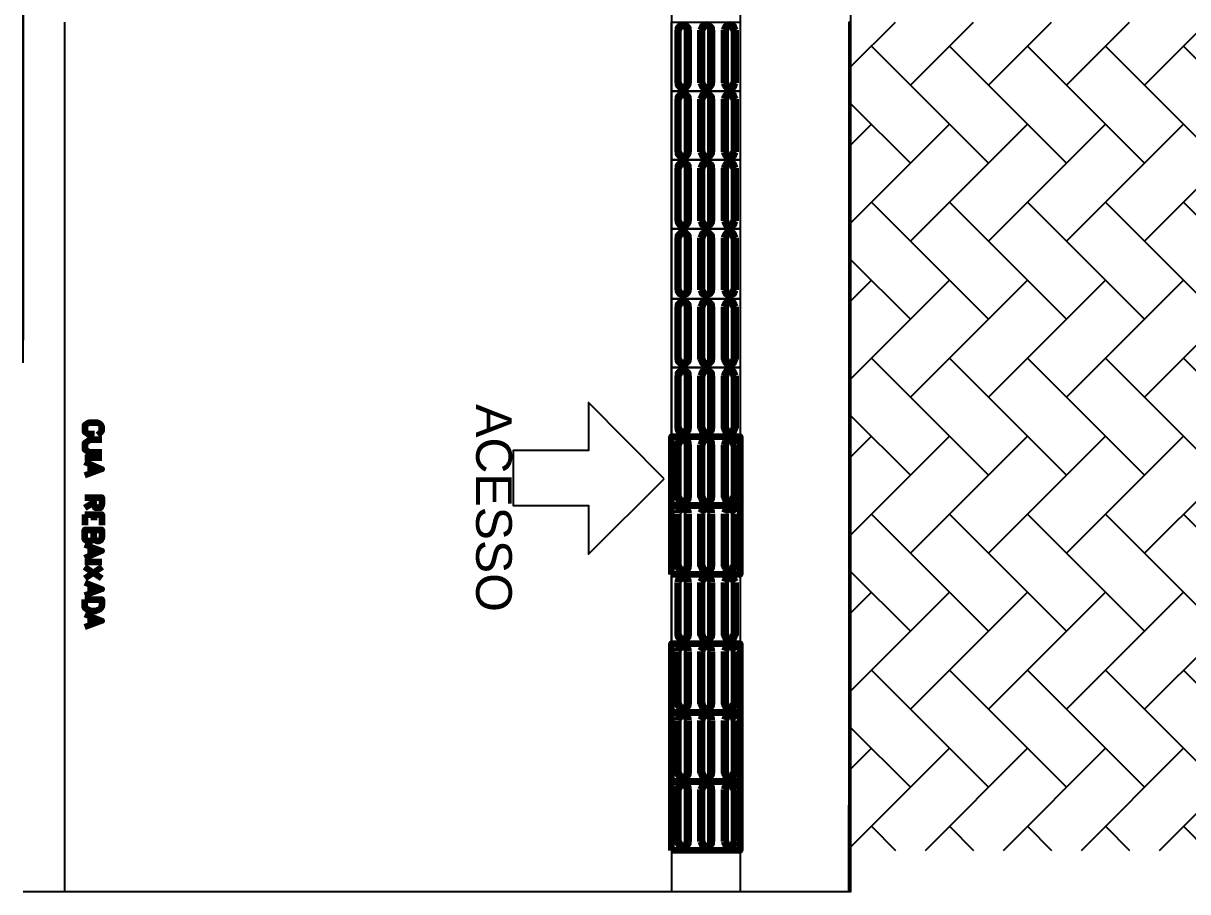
# Model space of a CAD drawing. Header units: millimetres. Extents: x 2273 to 2522, y 1034 to 1187.
# Drawn here: x 2454.769 to 2458.992, y 1034.304 to 1037.453 of the extents above; entities that cross this region are included whole.
import ezdxf

# ---------------------------------------------------------------- set-up
doc = ezdxf.new("R2010")
doc.units = ezdxf.units.MM
doc.layers.add('LAYER8', color=8, linetype='Continuous')
doc.layers.add('PAREDES', color=4, linetype='Continuous', lineweight=100)
doc.styles.get("Standard").update_dxf_attribs({"font": 'arial.ttf'})

# ---------------------------------------------------------------- blocks, each defined once
blk = doc.blocks.new('DEW')
at = {"layer": 'PAREDES', "color": 0, "linetype": 'Continuous'}
for points in [[(89.6564, 139.748), (89.6505, 139.7539), (89.6446, 139.7598), (89.6417, 139.7627), (89.627, 139.7627), (89.6211, 139.7598), (89.6152, 139.7539), (89.6123, 139.748), (89.6123, 139.7392), (89.6123, 139.7245), (89.6123, 139.7157), (89.6152, 139.7098), (89.6211, 139.701), (89.627, 139.701), (89.6417, 139.701), (89.6446, 139.701), (89.6505, 139.7098), (89.6564, 139.7157), (89.6564, 139.7245), (89.6417, 139.7245)], [(89.674, 139.7627), (89.674, 139.7186), (89.6799, 139.7098), (89.6858, 139.701), (89.6946, 139.701), (89.7005, 139.701), (89.7093, 139.701), (89.7152, 139.7098), (89.7181, 139.7186), (89.7181, 139.7627)], [(89.7387, 139.7627), (89.7387, 139.701)], [(89.7534, 139.701), (89.7799, 139.7627), (89.8034, 139.701)], [(89.8828, 139.701), (89.8828, 139.7627), (89.9064, 139.7627), (89.9152, 139.7598), (89.9211, 139.7569), (89.9211, 139.751), (89.9211, 139.7451), (89.9211, 139.7392), (89.9152, 139.7363), (89.9064, 139.7333), (89.8828, 139.7333)], [(89.9446, 139.701), (89.9446, 139.7627), (89.9828, 139.7627)], [(90.027, 139.7333), (90.0358, 139.7304), (90.0387, 139.7275), (90.0417, 139.7216), (90.0417, 139.7127), (90.0387, 139.7069), (90.0358, 139.701), (90.027, 139.701), (90.0005, 139.701), (90.0005, 139.7627), (90.027, 139.7627), (90.0358, 139.7598), (90.0387, 139.7569), (90.0417, 139.751), (90.0417, 139.7451), (90.0387, 139.7392), (90.0358, 139.7363), (90.027, 139.7333), (90.0005, 139.7333)], [(90.0534, 139.701), (90.077, 139.7627), (90.1034, 139.701)], [(90.1181, 139.7627), (90.1181, 139.701)], [(90.1358, 139.7627), (90.177, 139.701)], [(90.177, 139.7627), (90.1358, 139.701)], [(90.1917, 139.701), (90.2152, 139.7627), (90.2387, 139.701)], [(90.2534, 139.701), (90.2534, 139.7627), (90.274, 139.7627), (90.2828, 139.7598), (90.2887, 139.7539), (90.2917, 139.748), (90.2946, 139.7392), (90.2946, 139.7245), (90.2917, 139.7157), (90.2887, 139.7098), (90.2828, 139.701), (90.274, 139.701), (90.2534, 139.701)], [(90.3064, 139.701), (90.3299, 139.7627), (90.3534, 139.701)], [(89.7652, 139.7216), (89.7946, 139.7216)], [(89.9005, 139.7333), (89.9211, 139.701)], [(89.9446, 139.7333), (89.9652, 139.7333)], [(90.0623, 139.7216), (90.0917, 139.7216)], [(90.2005, 139.7216), (90.2299, 139.7216)], [(90.3152, 139.7216), (90.3446, 139.7216)], [(89.9446, 139.701), (89.9828, 139.701)]]:
    blk.add_lwpolyline(points, dxfattribs=at)
blk = doc.blocks.new('VBCX')
at = {"layer": 'PAREDES', "color": 160, "linetype": 'Continuous'}
for points in [[(88.1887, 142.0598), (88.1799, 142.0569), (88.174, 142.0539), (88.1711, 142.048), (88.1681, 142.0392), (88.1711, 142.0304), (88.174, 142.0245), (88.1799, 142.0216), (88.1887, 142.0186)], [(88.1887, 142.0539), (88.177, 142.051), (88.174, 142.0392), (88.177, 142.0275), (88.1887, 142.0245)], [(88.1887, 142.0598), (88.3799, 142.0598)], [(88.1887, 142.0539), (88.3799, 142.0539)], [(88.3799, 142.0186), (88.3887, 142.0216), (88.3946, 142.0245), (88.3975, 142.0304), (88.4005, 142.0392), (88.3975, 142.048), (88.3946, 142.0539), (88.3858, 142.0569), (88.3799, 142.0598)], [(88.3799, 142.0245), (88.3917, 142.0275), (88.3946, 142.0392), (88.3917, 142.051), (88.3799, 142.0539)], [(88.4387, 142.0598), (88.4299, 142.0569), (88.424, 142.0539), (88.4211, 142.048), (88.4181, 142.0392), (88.4211, 142.0304), (88.424, 142.0245), (88.4299, 142.0216), (88.4387, 142.0186)], [(88.4387, 142.0539), (88.427, 142.051), (88.424, 142.0392), (88.427, 142.0275), (88.4387, 142.0245)], [(88.4387, 142.0598), (88.6299, 142.0598)], [(88.4387, 142.0539), (88.6299, 142.0539)], [(88.6299, 142.0186), (88.6387, 142.0216), (88.6446, 142.0245), (88.6475, 142.0304), (88.6505, 142.0392), (88.6475, 142.048), (88.6446, 142.0539), (88.6358, 142.0569), (88.6299, 142.0598)], [(88.6299, 142.0245), (88.6417, 142.0275), (88.6446, 142.0392), (88.6417, 142.051), (88.6299, 142.0539)], [(88.6887, 142.0598), (88.6799, 142.0569), (88.674, 142.0539), (88.6711, 142.048), (88.6681, 142.0392), (88.6711, 142.0304), (88.674, 142.0245), (88.6799, 142.0216), (88.6887, 142.0186)], [(88.6887, 142.0539), (88.677, 142.051), (88.674, 142.0392), (88.677, 142.0275), (88.6887, 142.0245)], [(88.6887, 142.0598), (88.8799, 142.0598)], [(88.6887, 142.0539), (88.8799, 142.0539)], [(88.8799, 142.0186), (88.8858, 142.0216), (88.8946, 142.0245), (88.8975, 142.0304), (88.9005, 142.0392), (88.8975, 142.048), (88.8946, 142.0539), (88.8858, 142.0569), (88.8799, 142.0598)], [(88.8799, 142.0245), (88.8917, 142.0275), (88.8946, 142.0392), (88.8917, 142.051), (88.8799, 142.0539)], [(88.9417, 142.0598), (88.9328, 142.0569), (88.927, 142.0539), (88.9211, 142.048), (88.9211, 142.0392), (88.9211, 142.0304), (88.927, 142.0245), (88.9328, 142.0216), (88.9417, 142.0186)], [(88.9417, 142.0539), (88.9299, 142.051), (88.924, 142.0392), (88.9299, 142.0275), (88.9417, 142.0245)], [(88.9417, 142.0598), (89.1299, 142.0598)], [(88.9417, 142.0539), (89.1299, 142.0539)], [(89.1299, 142.0186), (89.1358, 142.0216), (89.1446, 142.0245), (89.1475, 142.0304), (89.1505, 142.0392), (89.1475, 142.048), (89.1446, 142.0539), (89.1358, 142.0569), (89.1299, 142.0598)], [(89.1299, 142.0245), (89.1417, 142.0275), (89.1446, 142.0392), (89.1417, 142.051), (89.1299, 142.0539)], [(89.1917, 142.0598), (89.1828, 142.0569), (89.177, 142.0539), (89.1711, 142.048), (89.1711, 142.0392), (89.1711, 142.0304), (89.177, 142.0245), (89.1828, 142.0216), (89.1917, 142.0186)], [(89.1917, 142.0539), (89.1799, 142.051), (89.174, 142.0392), (89.1799, 142.0275), (89.1917, 142.0245)], [(89.1917, 142.0598), (89.3828, 142.0598)], [(89.1917, 142.0539), (89.3828, 142.0539)], [(89.3799, 142.0186), (89.3887, 142.0216), (89.3946, 142.0245), (89.4005, 142.0304), (89.4005, 142.0392), (89.4005, 142.048), (89.3946, 142.0539), (89.3887, 142.0569), (89.3799, 142.0598)], [(89.3799, 142.0245), (89.3917, 142.0275), (89.3975, 142.0392), (89.3917, 142.051), (89.3799, 142.0539)], [(89.4417, 142.0598), (89.4328, 142.0569), (89.427, 142.0539), (89.4211, 142.048), (89.4211, 142.0392), (89.4211, 142.0304), (89.427, 142.0245), (89.4328, 142.0216), (89.4417, 142.0186)], [(89.4417, 142.0539), (89.4299, 142.051), (89.424, 142.0392), (89.4299, 142.0275), (89.4417, 142.0245)], [(89.4417, 142.0598), (89.6328, 142.0598)], [(89.4417, 142.0539), (89.6328, 142.0539)], [(89.6299, 142.0186), (89.6387, 142.0216), (89.6446, 142.0245), (89.6505, 142.0304), (89.6505, 142.0392), (89.6505, 142.048), (89.6446, 142.0539), (89.6387, 142.0569), (89.6299, 142.0598)], [(89.6299, 142.0245), (89.6417, 142.0275), (89.6475, 142.0392), (89.6417, 142.051), (89.6299, 142.0539)], [(89.9123, 141.8275), (89.6623, 141.8275), (89.6623, 142.0775), (89.9123, 142.0775), (89.9123, 141.8275)], [(89.6917, 142.0598), (89.6828, 142.0569), (89.677, 142.0539), (89.6711, 142.048), (89.6711, 142.0392), (89.6711, 142.0304), (89.677, 142.0245), (89.6828, 142.0216), (89.6917, 142.0186)], [(89.6917, 142.0539), (89.6799, 142.051), (89.674, 142.0392), (89.6799, 142.0275), (89.6917, 142.0245)], [(89.6917, 142.0598), (89.8828, 142.0598)], [(89.6917, 142.0539), (89.8828, 142.0539)], [(89.8799, 142.0186), (89.8887, 142.0216), (89.8946, 142.0245), (89.9005, 142.0304), (89.9005, 142.0392), (89.9005, 142.048), (89.8946, 142.0539), (89.8887, 142.0569), (89.8799, 142.0598)], [(89.8799, 142.0245), (89.8917, 142.0275), (89.8975, 142.0392), (89.8917, 142.051), (89.8799, 142.0539)], [(90.1623, 141.8275), (89.9123, 141.8275), (89.9123, 142.0775), (90.1623, 142.0775), (90.1623, 141.8275)], [(89.9387, 142.0598), (89.9328, 142.0569), (89.927, 142.0539), (89.9211, 142.048), (89.9211, 142.0392), (89.9211, 142.0304), (89.927, 142.0245), (89.9328, 142.0216), (89.9387, 142.0186)], [(89.9387, 142.0539), (89.9299, 142.051), (89.924, 142.0392), (89.9299, 142.0275), (89.9387, 142.0245)], [(89.9417, 142.0598), (90.1328, 142.0598)], [(89.9417, 142.0539), (90.1328, 142.0539)], [(90.1299, 142.0186), (90.1387, 142.0216), (90.1446, 142.0245), (90.1505, 142.0304), (90.1505, 142.0392), (90.1505, 142.048), (90.1446, 142.0539), (90.1387, 142.0569), (90.1299, 142.0598)], [(90.1299, 142.0245), (90.1417, 142.0275), (90.1475, 142.0392), (90.1417, 142.051), (90.1299, 142.0539)], [(90.1887, 142.0598), (90.1828, 142.0569), (90.177, 142.0539), (90.1711, 142.048), (90.1711, 142.0392), (90.1711, 142.0304), (90.177, 142.0245), (90.1828, 142.0216), (90.1887, 142.0186)], [(90.1887, 142.0539), (90.1799, 142.051), (90.174, 142.0392), (90.1799, 142.0275), (90.1887, 142.0245)], [(90.1917, 142.0598), (90.3828, 142.0598)], [(90.1917, 142.0539), (90.3828, 142.0539)], [(90.3799, 142.0186), (90.3887, 142.0216), (90.3946, 142.0245), (90.4005, 142.0304), (90.4005, 142.0392), (90.4005, 142.048), (90.3946, 142.0539), (90.3887, 142.0569), (90.3799, 142.0598)], [(90.3799, 142.0245), (90.3917, 142.0275), (90.3975, 142.0392), (90.3917, 142.051), (90.3799, 142.0539)], [(90.6623, 141.8275), (90.4123, 141.8275), (90.4123, 142.0775), (90.6623, 142.0775), (90.6623, 141.8275)], [(90.4387, 142.0598), (90.4328, 142.0569), (90.427, 142.0539), (90.4211, 142.048), (90.4211, 142.0392), (90.4211, 142.0304), (90.427, 142.0245), (90.4328, 142.0216), (90.4387, 142.0186)], [(90.4387, 142.0539), (90.4299, 142.051), (90.424, 142.0392), (90.4299, 142.0275), (90.4387, 142.0245)], [(90.4417, 142.0598), (90.6328, 142.0598)], [(90.4417, 142.0539), (90.6328, 142.0539)], [(90.6299, 142.0186), (90.6387, 142.0216), (90.6446, 142.0245), (90.6505, 142.0304), (90.6505, 142.0392), (90.6475, 142.048), (90.6446, 142.0539), (90.6387, 142.0569), (90.6299, 142.0598)], [(90.6299, 142.0245), (90.6417, 142.0275), (90.6475, 142.0392), (90.6417, 142.051), (90.6299, 142.0539)], [(90.9123, 141.8275), (90.6623, 141.8275), (90.6623, 142.0775), (90.9123, 142.0775), (90.9123, 141.8275)], [(90.6887, 142.0598), (90.6828, 142.0569), (90.677, 142.0539), (90.6711, 142.048), (90.6711, 142.0392), (90.6711, 142.0304), (90.677, 142.0245), (90.6828, 142.0216), (90.6887, 142.0186)], [(90.6887, 142.0539), (90.6799, 142.051), (90.674, 142.0392), (90.6799, 142.0275), (90.6887, 142.0245)], [(90.6917, 142.0598), (90.8828, 142.0598)], [(90.6917, 142.0539), (90.8828, 142.0539)], [(90.8799, 142.0186), (90.8887, 142.0216), (90.8946, 142.0245), (90.8975, 142.0304), (90.9005, 142.0392), (90.8975, 142.048), (90.8946, 142.0539), (90.8887, 142.0569), (90.8799, 142.0598)], [(90.8799, 142.0245), (90.8917, 142.0275), (90.8975, 142.0392), (90.8917, 142.051), (90.8799, 142.0539)], [(91.1623, 141.8275), (90.9123, 141.8275), (90.9123, 142.0775), (91.1623, 142.0775), (91.1623, 141.8275)], [(90.9417, 142.0598), (90.9328, 142.0569), (90.927, 142.0539), (90.924, 142.048), (90.9211, 142.0392), (90.924, 142.0304), (90.927, 142.0245), (90.9328, 142.0216), (90.9417, 142.0186)], [(90.9417, 142.0539), (90.9299, 142.051), (90.927, 142.0392), (90.9299, 142.0275), (90.9417, 142.0245)], [(90.9417, 142.0598), (91.1299, 142.0598)], [(90.9417, 142.0539), (91.1299, 142.0539)], [(91.1299, 142.0186), (91.1387, 142.0216), (91.1446, 142.0245), (91.1475, 142.0304), (91.1505, 142.0392), (91.1475, 142.048), (91.1446, 142.0539), (91.1387, 142.0569), (91.1299, 142.0598)], [(91.1299, 142.0245), (91.1417, 142.0275), (91.1475, 142.0392), (91.1417, 142.051), (91.1299, 142.0539)], [(88.3799, 142.0245), (88.1887, 142.0245)], [(88.3799, 142.0186), (88.1887, 142.0186)], [(88.6299, 142.0245), (88.4387, 142.0245)], [(88.6299, 142.0186), (88.4387, 142.0186)], [(88.8799, 142.0245), (88.6887, 142.0245)], [(88.8799, 142.0186), (88.6887, 142.0186)], [(89.1299, 142.0245), (88.9417, 142.0245)], [(89.1299, 142.0186), (88.9417, 142.0186)], [(89.3828, 142.0245), (89.1917, 142.0245)], [(89.3828, 142.0186), (89.1917, 142.0186)], [(89.6328, 142.0245), (89.4417, 142.0245)], [(89.6328, 142.0186), (89.4417, 142.0186)], [(89.8828, 142.0245), (89.6917, 142.0245)], [(89.8828, 142.0186), (89.6917, 142.0186)], [(90.1328, 142.0245), (89.9417, 142.0245)], [(90.1328, 142.0186), (89.9417, 142.0186)], [(90.3828, 142.0245), (90.1917, 142.0245)], [(90.3828, 142.0186), (90.1917, 142.0186)], [(90.6328, 142.0245), (90.4417, 142.0245)], [(90.6328, 142.0186), (90.4417, 142.0186)], [(90.8828, 142.0245), (90.6917, 142.0245)], [(90.8828, 142.0186), (90.6917, 142.0186)], [(91.1299, 142.0245), (90.9417, 142.0245)], [(91.1299, 142.0186), (90.9417, 142.0186)], [(88.1887, 141.9745), (88.1799, 141.9745), (88.174, 141.9686), (88.1711, 141.9627), (88.1681, 141.9539), (88.1711, 141.948), (88.174, 141.9392), (88.1799, 141.9363), (88.1887, 141.9333)], [(88.1887, 141.9716), (88.177, 141.9657), (88.174, 141.9539), (88.177, 141.9422), (88.1887, 141.9392)], [(88.1887, 141.9745), (88.3799, 141.9745)], [(88.1887, 141.9686), (88.3799, 141.9686)], [(88.3799, 141.9333), (88.3887, 141.9363), (88.3946, 141.9392), (88.3975, 141.948), (88.4005, 141.9539), (88.3975, 141.9627), (88.3946, 141.9686), (88.3858, 141.9745), (88.3799, 141.9745)], [(88.3799, 141.9392), (88.3917, 141.9422), (88.3946, 141.9539), (88.3917, 141.9657), (88.3799, 141.9716)], [(88.4387, 141.9745), (88.4299, 141.9745), (88.424, 141.9686), (88.4211, 141.9627), (88.4181, 141.9539), (88.4211, 141.948), (88.424, 141.9392), (88.4299, 141.9363), (88.4387, 141.9333)], [(88.4387, 141.9716), (88.427, 141.9657), (88.424, 141.9539), (88.427, 141.9422), (88.4387, 141.9392)], [(88.4387, 141.9745), (88.6299, 141.9745)], [(88.4387, 141.9686), (88.6299, 141.9686)], [(88.6299, 141.9333), (88.6387, 141.9363), (88.6446, 141.9392), (88.6475, 141.948), (88.6505, 141.9539), (88.6475, 141.9627), (88.6446, 141.9686), (88.6358, 141.9745), (88.6299, 141.9745)], [(88.6299, 141.9392), (88.6417, 141.9422), (88.6446, 141.9539), (88.6417, 141.9657), (88.6299, 141.9716)], [(88.6887, 141.9745), (88.6799, 141.9745), (88.674, 141.9686), (88.6711, 141.9627), (88.6681, 141.9539), (88.6711, 141.948), (88.674, 141.9392), (88.6799, 141.9363), (88.6887, 141.9333)], [(88.6887, 141.9716), (88.677, 141.9657), (88.674, 141.9539), (88.677, 141.9422), (88.6887, 141.9392)], [(88.6887, 141.9745), (88.8799, 141.9745)], [(88.6887, 141.9686), (88.8799, 141.9686)], [(88.8799, 141.9333), (88.8858, 141.9363), (88.8946, 141.9392), (88.8975, 141.948), (88.9005, 141.9539), (88.8975, 141.9627), (88.8946, 141.9686), (88.8858, 141.9745), (88.8799, 141.9745)], [(88.8799, 141.9392), (88.8917, 141.9422), (88.8946, 141.9539), (88.8917, 141.9657), (88.8799, 141.9716)], [(88.9417, 141.9745), (88.9328, 141.9745), (88.927, 141.9686), (88.9211, 141.9627), (88.9211, 141.9539), (88.9211, 141.948), (88.927, 141.9392), (88.9328, 141.9363), (88.9417, 141.9333)], [(88.9417, 141.9716), (88.9299, 141.9657), (88.924, 141.9539), (88.9299, 141.9422), (88.9417, 141.9392)], [(88.9417, 141.9745), (89.1299, 141.9745)], [(88.9417, 141.9686), (89.1299, 141.9686)], [(89.1299, 141.9333), (89.1358, 141.9363), (89.1446, 141.9392), (89.1475, 141.948), (89.1505, 141.9539), (89.1475, 141.9627), (89.1446, 141.9686), (89.1358, 141.9745), (89.1299, 141.9745)], [(89.1299, 141.9392), (89.1417, 141.9422), (89.1446, 141.9539), (89.1417, 141.9657), (89.1299, 141.9716)], [(89.1917, 141.9745), (89.1828, 141.9745), (89.177, 141.9686), (89.1711, 141.9627), (89.1711, 141.9539), (89.1711, 141.948), (89.177, 141.9392), (89.1828, 141.9363), (89.1917, 141.9333)], [(89.1917, 141.9716), (89.1799, 141.9657), (89.174, 141.9539), (89.1799, 141.9422), (89.1917, 141.9392)], [(89.1917, 141.9745), (89.3828, 141.9745)], [(89.1917, 141.9686), (89.3828, 141.9686)], [(89.3799, 141.9333), (89.3887, 141.9363), (89.3946, 141.9392), (89.4005, 141.948), (89.4005, 141.9539), (89.4005, 141.9627), (89.3946, 141.9686), (89.3887, 141.9745), (89.3799, 141.9745)], [(89.3799, 141.9392), (89.3917, 141.9422), (89.3975, 141.9539), (89.3917, 141.9657), (89.3799, 141.9716)], [(89.4417, 141.9745), (89.4328, 141.9745), (89.427, 141.9686), (89.4211, 141.9627), (89.4211, 141.9539), (89.4211, 141.948), (89.427, 141.9392), (89.4328, 141.9363), (89.4417, 141.9333)], [(89.4417, 141.9716), (89.4299, 141.9657), (89.424, 141.9539), (89.4299, 141.9422), (89.4417, 141.9392)], [(89.4417, 141.9745), (89.6328, 141.9745)], [(89.4417, 141.9686), (89.6328, 141.9686)], [(89.6299, 141.9333), (89.6387, 141.9363), (89.6446, 141.9392), (89.6505, 141.948), (89.6505, 141.9539), (89.6505, 141.9627), (89.6446, 141.9686), (89.6387, 141.9745), (89.6299, 141.9745)], [(89.6299, 141.9392), (89.6417, 141.9422), (89.6475, 141.9539), (89.6417, 141.9657), (89.6299, 141.9716)], [(89.6917, 141.9745), (89.6828, 141.9745), (89.677, 141.9686), (89.6711, 141.9627), (89.6711, 141.9539), (89.6711, 141.948), (89.677, 141.9392), (89.6828, 141.9363), (89.6917, 141.9333)], [(89.6917, 141.9716), (89.6799, 141.9657), (89.674, 141.9539), (89.6799, 141.9422), (89.6917, 141.9392)], [(89.6917, 141.9745), (89.8828, 141.9745)], [(89.6917, 141.9686), (89.8828, 141.9686)], [(89.8799, 141.9333), (89.8887, 141.9363), (89.8946, 141.9392), (89.9005, 141.948), (89.9005, 141.9539), (89.9005, 141.9627), (89.8946, 141.9686), (89.8887, 141.9745), (89.8799, 141.9745)], [(89.8799, 141.9392), (89.8917, 141.9422), (89.8975, 141.9539), (89.8917, 141.9657), (89.8799, 141.9716)], [(89.9387, 141.9745), (89.9328, 141.9745), (89.927, 141.9686), (89.9211, 141.9627), (89.9211, 141.9539), (89.9211, 141.948), (89.927, 141.9392), (89.9328, 141.9363), (89.9387, 141.9333)], [(89.9387, 141.9716), (89.9299, 141.9657), (89.924, 141.9539), (89.9299, 141.9422), (89.9387, 141.9392)], [(89.9417, 141.9745), (90.1328, 141.9745)], [(89.9417, 141.9686), (90.1328, 141.9686)], [(90.1299, 141.9333), (90.1387, 141.9363), (90.1446, 141.9392), (90.1505, 141.948), (90.1505, 141.9539), (90.1505, 141.9627), (90.1446, 141.9686), (90.1387, 141.9745), (90.1299, 141.9745)], [(90.1299, 141.9392), (90.1417, 141.9422), (90.1475, 141.9539), (90.1417, 141.9657), (90.1299, 141.9716)], [(90.1887, 141.9745), (90.1828, 141.9745), (90.177, 141.9686), (90.1711, 141.9627), (90.1711, 141.9539), (90.1711, 141.948), (90.177, 141.9392), (90.1828, 141.9363), (90.1887, 141.9333)], [(90.1887, 141.9716), (90.1799, 141.9657), (90.174, 141.9539), (90.1799, 141.9422), (90.1887, 141.9392)], [(90.1917, 141.9745), (90.3828, 141.9745)], [(90.1917, 141.9686), (90.3828, 141.9686)], [(90.3799, 141.9333), (90.3887, 141.9363), (90.3946, 141.9392), (90.4005, 141.948), (90.4005, 141.9539), (90.4005, 141.9627), (90.3946, 141.9686), (90.3887, 141.9745), (90.3799, 141.9745)], [(90.3799, 141.9392), (90.3917, 141.9422), (90.3975, 141.9539), (90.3917, 141.9657), (90.3799, 141.9716)], [(90.4387, 141.9745), (90.4328, 141.9745), (90.427, 141.9686), (90.4211, 141.9627), (90.4211, 141.9539), (90.4211, 141.948), (90.427, 141.9392), (90.4328, 141.9363), (90.4387, 141.9333)], [(90.4387, 141.9716), (90.4299, 141.9657), (90.424, 141.9539), (90.4299, 141.9422), (90.4387, 141.9392)], [(90.4417, 141.9745), (90.6328, 141.9745)], [(90.4417, 141.9686), (90.6328, 141.9686)], [(90.6299, 141.9333), (90.6387, 141.9363), (90.6446, 141.9392), (90.6505, 141.948), (90.6505, 141.9539), (90.6475, 141.9627), (90.6446, 141.9686), (90.6387, 141.9745), (90.6299, 141.9745)], [(90.6299, 141.9392), (90.6417, 141.9422), (90.6475, 141.9539), (90.6417, 141.9657), (90.6299, 141.9716)], [(90.6887, 141.9745), (90.6828, 141.9745), (90.677, 141.9686), (90.6711, 141.9627), (90.6711, 141.9539), (90.6711, 141.948), (90.677, 141.9392), (90.6828, 141.9363), (90.6887, 141.9333)], [(90.6887, 141.9716), (90.6799, 141.9657), (90.674, 141.9539), (90.6799, 141.9422), (90.6887, 141.9392)], [(90.6917, 141.9745), (90.8828, 141.9745)], [(90.6917, 141.9686), (90.8828, 141.9686)], [(90.8799, 141.9333), (90.8887, 141.9363), (90.8946, 141.9392), (90.8975, 141.948), (90.9005, 141.9539), (90.8975, 141.9627), (90.8946, 141.9686), (90.8887, 141.9745), (90.8799, 141.9745)], [(90.8799, 141.9392), (90.8917, 141.9422), (90.8975, 141.9539), (90.8917, 141.9657), (90.8799, 141.9716)], [(90.9417, 141.9745), (90.9328, 141.9745), (90.927, 141.9686), (90.924, 141.9627), (90.9211, 141.9539), (90.924, 141.948), (90.927, 141.9392), (90.9328, 141.9363), (90.9417, 141.9333)], [(90.9417, 141.9716), (90.9299, 141.9657), (90.927, 141.9539), (90.9299, 141.9422), (90.9417, 141.9392)], [(90.9417, 141.9745), (91.1299, 141.9745)], [(90.9417, 141.9686), (91.1299, 141.9686)], [(91.1299, 141.9333), (91.1387, 141.9363), (91.1446, 141.9392), (91.1475, 141.948), (91.1505, 141.9539), (91.1475, 141.9627), (91.1446, 141.9686), (91.1387, 141.9745), (91.1299, 141.9745)], [(91.1299, 141.9392), (91.1417, 141.9422), (91.1475, 141.9539), (91.1417, 141.9657), (91.1299, 141.9716)], [(88.3799, 141.9392), (88.1887, 141.9392)], [(88.3799, 141.9333), (88.1887, 141.9333)], [(88.6299, 141.9392), (88.4387, 141.9392)], [(88.6299, 141.9333), (88.4387, 141.9333)], [(88.8799, 141.9392), (88.6887, 141.9392)], [(88.8799, 141.9333), (88.6887, 141.9333)], [(89.1299, 141.9392), (88.9417, 141.9392)], [(89.1299, 141.9333), (88.9417, 141.9333)], [(89.3828, 141.9392), (89.1917, 141.9392)], [(89.3828, 141.9333), (89.1917, 141.9333)], [(89.6328, 141.9392), (89.4417, 141.9392)], [(89.6328, 141.9333), (89.4417, 141.9333)], [(89.8828, 141.9392), (89.6917, 141.9392)], [(89.8828, 141.9333), (89.6917, 141.9333)], [(90.1328, 141.9392), (89.9417, 141.9392)], [(90.1328, 141.9333), (89.9417, 141.9333)], [(90.3828, 141.9392), (90.1917, 141.9392)], [(90.3828, 141.9333), (90.1917, 141.9333)], [(90.6328, 141.9392), (90.4417, 141.9392)], [(90.6328, 141.9333), (90.4417, 141.9333)], [(90.8828, 141.9392), (90.6917, 141.9392)], [(90.8828, 141.9333), (90.6917, 141.9333)], [(91.1299, 141.9392), (90.9417, 141.9392)], [(91.1299, 141.9333), (90.9417, 141.9333)], [(88.1887, 141.8892), (88.1799, 141.8892), (88.174, 141.8833), (88.1711, 141.8775), (88.1681, 141.8686), (88.1711, 141.8627), (88.174, 141.8569), (88.1799, 141.851), (88.1887, 141.851)], [(88.1887, 141.8863), (88.177, 141.8804), (88.174, 141.8686), (88.177, 141.8598), (88.1887, 141.8539)], [(88.1887, 141.8892), (88.3799, 141.8892)], [(88.1887, 141.8833), (88.3799, 141.8833)], [(88.3799, 141.851), (88.3887, 141.851), (88.3946, 141.8569), (88.3975, 141.8627), (88.4005, 141.8686), (88.3975, 141.8775), (88.3946, 141.8833), (88.3858, 141.8892), (88.3799, 141.8892)], [(88.3799, 141.8539), (88.3917, 141.8598), (88.3946, 141.8686), (88.3917, 141.8804), (88.3799, 141.8863)], [(88.4387, 141.8892), (88.4299, 141.8892), (88.424, 141.8833), (88.4211, 141.8775), (88.4181, 141.8686), (88.4211, 141.8627), (88.424, 141.8569), (88.4299, 141.851), (88.4387, 141.851)], [(88.4387, 141.8863), (88.427, 141.8804), (88.424, 141.8686), (88.427, 141.8598), (88.4387, 141.8539)], [(88.4387, 141.8892), (88.6299, 141.8892)], [(88.4387, 141.8833), (88.6299, 141.8833)], [(88.6299, 141.851), (88.6387, 141.851), (88.6446, 141.8569), (88.6475, 141.8627), (88.6505, 141.8686), (88.6475, 141.8775), (88.6446, 141.8833), (88.6358, 141.8892), (88.6299, 141.8892)], [(88.6299, 141.8539), (88.6417, 141.8598), (88.6446, 141.8686), (88.6417, 141.8804), (88.6299, 141.8863)], [(88.6887, 141.8892), (88.6799, 141.8892), (88.674, 141.8833), (88.6711, 141.8775), (88.6681, 141.8686), (88.6711, 141.8627), (88.674, 141.8569), (88.6799, 141.851), (88.6887, 141.851)], [(88.6887, 141.8863), (88.677, 141.8804), (88.674, 141.8686), (88.677, 141.8598), (88.6887, 141.8539)], [(88.6887, 141.8892), (88.8799, 141.8892)], [(88.6887, 141.8833), (88.8799, 141.8833)], [(88.8799, 141.851), (88.8858, 141.851), (88.8946, 141.8569), (88.8975, 141.8627), (88.9005, 141.8686), (88.8975, 141.8775), (88.8946, 141.8833), (88.8858, 141.8892), (88.8799, 141.8892)], [(88.8799, 141.8539), (88.8917, 141.8598), (88.8946, 141.8686), (88.8917, 141.8804), (88.8799, 141.8863)], [(88.9417, 141.8892), (88.9328, 141.8892), (88.927, 141.8833), (88.9211, 141.8775), (88.9211, 141.8686), (88.9211, 141.8627), (88.927, 141.8569), (88.9328, 141.851), (88.9417, 141.851)], [(88.9417, 141.8863), (88.9299, 141.8804), (88.924, 141.8686), (88.9299, 141.8598), (88.9417, 141.8539)], [(88.9417, 141.8892), (89.1299, 141.8892)], [(88.9417, 141.8833), (89.1299, 141.8833)], [(89.1299, 141.851), (89.1358, 141.851), (89.1446, 141.8569), (89.1475, 141.8627), (89.1505, 141.8686), (89.1475, 141.8775), (89.1446, 141.8833), (89.1358, 141.8892), (89.1299, 141.8892)], [(89.1299, 141.8539), (89.1417, 141.8598), (89.1446, 141.8686), (89.1417, 141.8804), (89.1299, 141.8863)], [(89.1917, 141.8892), (89.1828, 141.8892), (89.177, 141.8833), (89.1711, 141.8775), (89.1711, 141.8686), (89.1711, 141.8627), (89.177, 141.8569), (89.1828, 141.851), (89.1917, 141.851)], [(89.1917, 141.8863), (89.1799, 141.8804), (89.174, 141.8686), (89.1799, 141.8598), (89.1917, 141.8539)], [(89.1917, 141.8892), (89.3828, 141.8892)], [(89.1917, 141.8833), (89.3828, 141.8833)], [(89.3799, 141.851), (89.3887, 141.851), (89.3946, 141.8569), (89.4005, 141.8627), (89.4005, 141.8686), (89.4005, 141.8775), (89.3946, 141.8833), (89.3887, 141.8892), (89.3799, 141.8892)], [(89.3799, 141.8539), (89.3917, 141.8598), (89.3975, 141.8686), (89.3917, 141.8804), (89.3799, 141.8863)], [(89.4417, 141.8892), (89.4328, 141.8892), (89.427, 141.8833), (89.4211, 141.8775), (89.4211, 141.8686), (89.4211, 141.8627), (89.427, 141.8569), (89.4328, 141.851), (89.4417, 141.851)], [(89.4417, 141.8863), (89.4299, 141.8804), (89.424, 141.8686), (89.4299, 141.8598), (89.4417, 141.8539)], [(89.4417, 141.8892), (89.6328, 141.8892)], [(89.4417, 141.8833), (89.6328, 141.8833)], [(89.6299, 141.851), (89.6387, 141.851), (89.6446, 141.8569), (89.6505, 141.8627), (89.6505, 141.8686), (89.6505, 141.8775), (89.6446, 141.8833), (89.6387, 141.8892), (89.6299, 141.8892)], [(89.6299, 141.8539), (89.6417, 141.8598), (89.6475, 141.8686), (89.6417, 141.8804), (89.6299, 141.8863)], [(89.6917, 141.8892), (89.6828, 141.8892), (89.677, 141.8833), (89.6711, 141.8775), (89.6711, 141.8686), (89.6711, 141.8627), (89.677, 141.8569), (89.6828, 141.851), (89.6917, 141.851)], [(89.6917, 141.8863), (89.6799, 141.8804), (89.674, 141.8686), (89.6799, 141.8598), (89.6917, 141.8539)], [(89.6917, 141.8892), (89.8828, 141.8892)], [(89.6917, 141.8833), (89.8828, 141.8833)], [(89.8799, 141.851), (89.8887, 141.851), (89.8946, 141.8569), (89.9005, 141.8627), (89.9005, 141.8686), (89.9005, 141.8775), (89.8946, 141.8833), (89.8887, 141.8892), (89.8799, 141.8892)], [(89.8799, 141.8539), (89.8917, 141.8598), (89.8975, 141.8686), (89.8917, 141.8804), (89.8799, 141.8863)], [(89.9387, 141.8892), (89.9328, 141.8892), (89.927, 141.8833), (89.9211, 141.8775), (89.9211, 141.8686), (89.9211, 141.8627), (89.927, 141.8569), (89.9328, 141.851), (89.9387, 141.851)], [(89.9387, 141.8863), (89.9299, 141.8804), (89.924, 141.8686), (89.9299, 141.8598), (89.9387, 141.8539)], [(89.9417, 141.8892), (90.1328, 141.8892)], [(89.9417, 141.8833), (90.1328, 141.8833)], [(90.1299, 141.851), (90.1387, 141.851), (90.1446, 141.8569), (90.1505, 141.8627), (90.1505, 141.8686), (90.1505, 141.8775), (90.1446, 141.8833), (90.1387, 141.8892), (90.1299, 141.8892)], [(90.1299, 141.8539), (90.1417, 141.8598), (90.1475, 141.8686), (90.1417, 141.8804), (90.1299, 141.8863)], [(90.1887, 141.8892), (90.1828, 141.8892), (90.177, 141.8833), (90.1711, 141.8775), (90.1711, 141.8686), (90.1711, 141.8627), (90.177, 141.8569), (90.1828, 141.851), (90.1887, 141.851)], [(90.1887, 141.8863), (90.1799, 141.8804), (90.174, 141.8686), (90.1799, 141.8598), (90.1887, 141.8539)], [(90.1917, 141.8892), (90.3828, 141.8892)], [(90.1917, 141.8833), (90.3828, 141.8833)], [(90.3799, 141.851), (90.3887, 141.851), (90.3946, 141.8569), (90.4005, 141.8627), (90.4005, 141.8686), (90.4005, 141.8775), (90.3946, 141.8833), (90.3887, 141.8892), (90.3799, 141.8892)], [(90.3799, 141.8539), (90.3917, 141.8598), (90.3975, 141.8686), (90.3917, 141.8804), (90.3799, 141.8863)], [(90.4387, 141.8892), (90.4328, 141.8892), (90.427, 141.8833), (90.4211, 141.8775), (90.4211, 141.8686), (90.4211, 141.8627), (90.427, 141.8569), (90.4328, 141.851), (90.4387, 141.851)], [(90.4387, 141.8863), (90.4299, 141.8804), (90.424, 141.8686), (90.4299, 141.8598), (90.4387, 141.8539)], [(90.4417, 141.8892), (90.6328, 141.8892)], [(90.4417, 141.8833), (90.6328, 141.8833)], [(90.6299, 141.851), (90.6387, 141.851), (90.6446, 141.8569), (90.6505, 141.8627), (90.6505, 141.8686), (90.6475, 141.8775), (90.6446, 141.8833), (90.6387, 141.8892), (90.6299, 141.8892)], [(90.6299, 141.8539), (90.6417, 141.8598), (90.6475, 141.8686), (90.6417, 141.8804), (90.6299, 141.8863)], [(90.6887, 141.8892), (90.6828, 141.8892), (90.677, 141.8833), (90.6711, 141.8775), (90.6711, 141.8686), (90.6711, 141.8627), (90.677, 141.8569), (90.6828, 141.851), (90.6887, 141.851)], [(90.6887, 141.8863), (90.6799, 141.8804), (90.674, 141.8686), (90.6799, 141.8598), (90.6887, 141.8539)], [(90.6917, 141.8892), (90.8828, 141.8892)], [(90.6917, 141.8833), (90.8828, 141.8833)], [(90.8799, 141.851), (90.8887, 141.851), (90.8946, 141.8569), (90.8975, 141.8627), (90.9005, 141.8686), (90.8975, 141.8775), (90.8946, 141.8833), (90.8887, 141.8892), (90.8799, 141.8892)], [(90.8799, 141.8539), (90.8917, 141.8598), (90.8975, 141.8686), (90.8917, 141.8804), (90.8799, 141.8863)], [(90.9417, 141.8892), (90.9328, 141.8892), (90.927, 141.8833), (90.924, 141.8775), (90.9211, 141.8686), (90.924, 141.8627), (90.927, 141.8569), (90.9328, 141.851), (90.9417, 141.851)], [(90.9417, 141.8863), (90.9299, 141.8804), (90.927, 141.8686), (90.9299, 141.8598), (90.9417, 141.8539)], [(90.9417, 141.8892), (91.1299, 141.8892)], [(90.9417, 141.8833), (91.1299, 141.8833)], [(91.1299, 141.851), (91.1387, 141.851), (91.1446, 141.8569), (91.1475, 141.8627), (91.1505, 141.8686), (91.1475, 141.8775), (91.1446, 141.8833), (91.1387, 141.8892), (91.1299, 141.8892)], [(91.1299, 141.8539), (91.1417, 141.8598), (91.1475, 141.8686), (91.1417, 141.8804), (91.1299, 141.8863)], [(88.3799, 141.8539), (88.1887, 141.8539)], [(88.3799, 141.851), (88.1887, 141.851)], [(88.6299, 141.8539), (88.4387, 141.8539)], [(88.6299, 141.851), (88.4387, 141.851)], [(88.8799, 141.8539), (88.6887, 141.8539)], [(88.8799, 141.851), (88.6887, 141.851)], [(89.1299, 141.8539), (88.9417, 141.8539)], [(89.1299, 141.851), (88.9417, 141.851)], [(89.3828, 141.8539), (89.1917, 141.8539)], [(89.3828, 141.851), (89.1917, 141.851)], [(89.6328, 141.8539), (89.4417, 141.8539)], [(89.6328, 141.851), (89.4417, 141.851)], [(89.8828, 141.8539), (89.6917, 141.8539)], [(89.8828, 141.851), (89.6917, 141.851)], [(90.1328, 141.8539), (89.9417, 141.8539)], [(90.1328, 141.851), (89.9417, 141.851)], [(90.3828, 141.8539), (90.1917, 141.8539)], [(90.3828, 141.851), (90.1917, 141.851)], [(90.6328, 141.8539), (90.4417, 141.8539)], [(90.6328, 141.851), (90.4417, 141.851)], [(90.8828, 141.8539), (90.6917, 141.8539)], [(90.8828, 141.851), (90.6917, 141.851)], [(91.1299, 141.8539), (90.9417, 141.8539)], [(91.1299, 141.851), (90.9417, 141.851)]]:
    blk.add_lwpolyline(points, dxfattribs=at)
blk = doc.blocks.new('KJIUY')
at = {"color": 0, "linetype": 'ByBlock'}
blk.add_blockref('VBCX', (0, 0), dxfattribs=at)

msp = doc.modelspace()

# ---------------------------------------------------------------- hatches: boundary and pattern name
at = {"layer": 'LAYER8', "linetype": 'Continuous'}
msp.add_hatch(color=252, dxfattribs=at).paths.add_polyline_path([(2457.7634, 1034.3043), (2457.7693, 1037.4572), (2457.7634, 1037.4572), (2457.7634, 1034.3043), (2457.7693, 1037.4572), (2457.7693, 1034.3043)])
h = msp.add_hatch(dxfattribs=at)
h.set_pattern_fill('AR-HBONE', color=252, scale=0.05, angle=-90, style=0)
h.set_pattern_definition([(315, (2315.29183, 1125.61656), (0.28284271, -5e-17), [0.6, -0.2]), (45, (2315.43325, 1125.47514), (0.28284271, -5e-17), [0.6, -0.2])])
h.paths.add_polyline_path([(2465.2722, 1034.4543), (2465.2722, 1034.4778), (2465.2722, 1037.4308), (2465.2722, 1037.4572), (2457.7693, 1037.4572), (2457.7693, 1034.4543)])
h.paths.add_polyline_path([(2461.5664, 1036.3633), (2461.5664, 1035.6347), (2461.7686, 1035.6347), (2461.7686, 1036.3633)], flags=24)
h.paths.add_polyline_path([(2461.7671, 1036.6014), (2461.7671, 1035.6728), (2461.9171, 1035.6728), (2461.9171, 1036.6014)], flags=24)

# ---------------------------------------------------------------- linework, layer by layer
msp.add_line((2454.7693, 1036.222), (2454.7693, 1064.222))
at = {"layer": 'LAYER8', "color": 0, "linetype": 'Continuous'}
for points in [[(2454.7693, 1066.222), (2454.7693, 1036.3043)], [(2457.1193, 1064.222), (2457.1193, 1034.3043)], [(2457.3693, 1064.222), (2457.3693, 1034.3043)], [(2457.7693, 1040.2778), (2457.7693, 1034.4543)], [(2454.9193, 1037.4572), (2454.9193, 1034.3043)], [(2457.0928, 1035.8014), (2456.8193, 1036.0778), (2456.8193, 1035.9043), (2456.5457, 1035.9043), (2456.5457, 1035.7043), (2456.8193, 1035.7043), (2456.8193, 1035.5278), (2457.0928, 1035.8014)], [(2457.7693, 1034.4543), (2457.7693, 1034.3043)], [(2457.7693, 1034.3043), (2454.7693, 1034.3043)]]:
    msp.add_lwpolyline(points, dxfattribs=at)
at = {"layer": 'LAYER8', "color": 160, "linetype": 'Continuous'}
for points in [[(2457.1193, 1037.2072), (2457.1193, 1037.4572), (2457.3693, 1037.4572), (2457.3693, 1037.2072), (2457.1193, 1037.2072)], [(2457.1193, 1036.9572), (2457.1193, 1037.2072), (2457.3693, 1037.2072), (2457.3693, 1036.9572), (2457.1193, 1036.9572)], [(2457.1193, 1036.7072), (2457.1193, 1036.9572), (2457.3693, 1036.9572), (2457.3693, 1036.7072), (2457.1193, 1036.7072)], [(2457.1193, 1036.4543), (2457.1193, 1036.7072), (2457.3693, 1036.7072), (2457.3693, 1036.4543), (2457.1193, 1036.4543)], [(2457.1193, 1036.2043), (2457.1193, 1036.4543), (2457.3693, 1036.4543), (2457.3693, 1036.2043), (2457.1193, 1036.2043)], [(2457.1193, 1035.9543), (2457.1193, 1036.2043), (2457.3693, 1036.2043), (2457.3693, 1035.9543), (2457.1193, 1035.9543)], [(2457.1193, 1035.2043), (2457.1193, 1035.4543), (2457.3693, 1035.4543), (2457.3693, 1035.2043), (2457.1193, 1035.2043)]]:
    msp.add_lwpolyline(points, dxfattribs=at)
at = {"layer": 'LAYER8', "color": 252, "linetype": 'Continuous'}
for points in [[(2457.7634, 1037.4572), (2457.7634, 1034.3043), (2457.7693, 1037.4572), (2457.7634, 1037.4572)], [(2457.7634, 1034.3043), (2457.7693, 1037.4572), (2457.7693, 1034.3043), (2457.7634, 1034.3043)]]:
    msp.add_lwpolyline(points, dxfattribs=at)

# ---------------------------------------------------------------- block references
at = {"layer": 'LAYER8', "color": 0, "linetype": 'ByBlock', "rotation": 270}
for name in ['KJIUY', 'DEW']:
    msp.add_blockref(name, (2315.2918, 1125.6166), dxfattribs=at)

# ---------------------------------------------------------------- texts
at = {"layer": 'LAYER8', "color": 0, "linetype": 'Continuous', "insert": (2456.4752, 1036.072), "char_height": 0.129412, "width": 0.841176, "attachment_point": 4, "rotation": 270}
msp.add_mtext('{\\fHelvetica|b0|i0|c1|p15;ACESSO}', dxfattribs=at)

doc.saveas('drawing.dxf')
